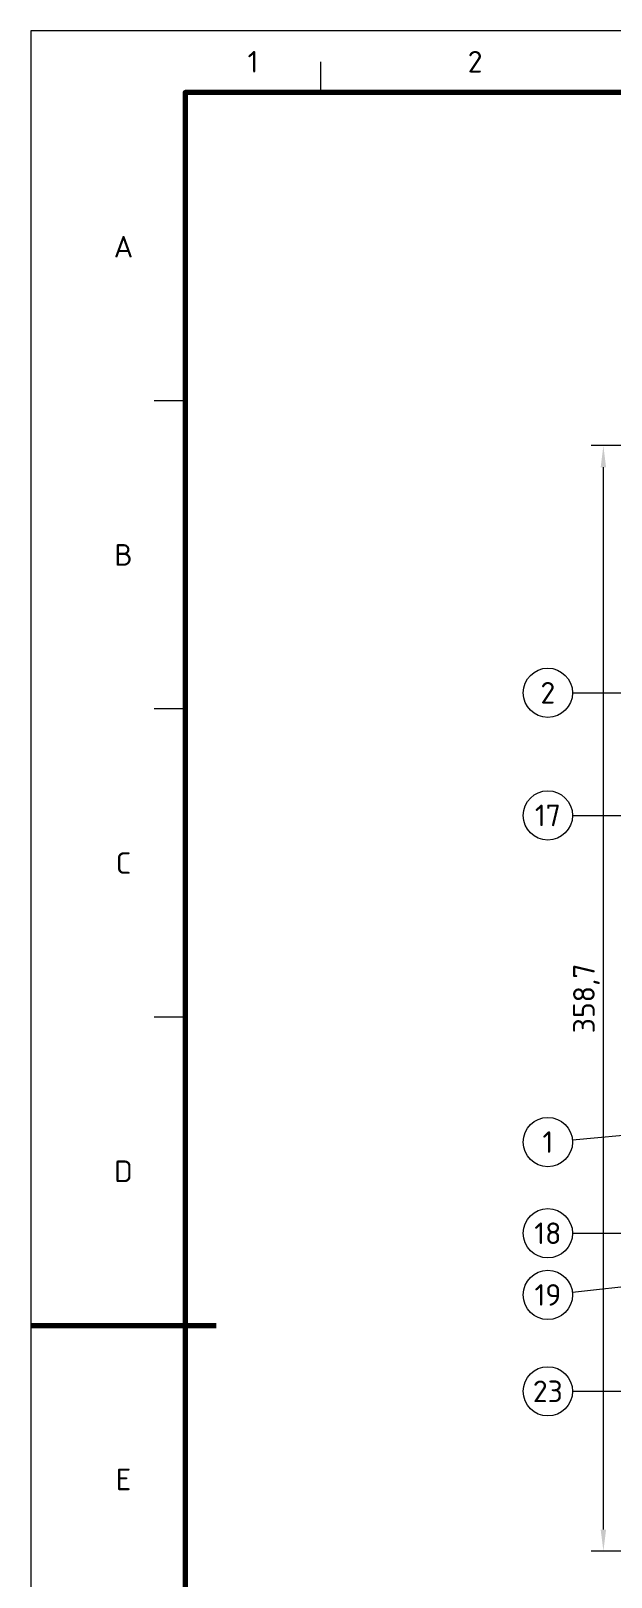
# Model space of a CAD drawing. Header units: millimetres. Extents: x 0 to 2382, y 0 to 420.
# Drawn here: x 0 to 94, y 169.2 to 420 of the extents above; entities that cross this region are included whole.
import ezdxf
from ezdxf.enums import TextEntityAlignment as Align

# ---------------------------------------------------------------- set-up
doc = ezdxf.new("R2010")
doc.units = ezdxf.units.MM
for name, color, linetype, lineweight in [('04-COTA', 3, 'CONTINUOUS', 18), ('06-TEXTO', 7, 'CONTINUOUS', 25), ('07-RECUADRO', 7, 'CONTINUOUS', 70), ('08-FINA', 5, 'CONTINUOUS', 18)]:
    doc.layers.add(name, color=color, linetype=linetype, lineweight=lineweight)
doc.styles.add('ISO3098', font='isocpeur.ttf')
doc.dimstyles.new('FLAMA-IRAM', dxfattribs={"dimtxt": 3.5, "dimasz": 3.5, "dimexe": 2, "dimexo": 1.5, "dimgap": 1, "dimtad": 1, "dimdec": 1, "dimtxsty": 'ISO3098', "dimblk": 'IRAM_FLECHA', "dimblk1": 'IRAM_FLECHA', "dimblk2": 'IRAM_FLECHA', "dimcen": 2.5, "dimclrd": 256, "dimclre": 256, "dimclrt": 256, "dimazin": 3, "dimtfac": 1, "dimtmove": 0, "dimatfit": 3, "dimlwd": 18, "dimlwe": 18})

# ---------------------------------------------------------------- blocks, each defined once
blk = doc.blocks.new('IRAM_FLECHA')
blk.add_solid([(0, 0), (-1, 0.125), (-1, -0.125)])

msp = doc.modelspace()

# ---------------------------------------------------------------- linework, layer by layer
at = {"layer": '07-RECUADRO'}
msp.add_line((0, 210), (30, 210), dxfattribs=at)
msp.add_lwpolyline([(25, 10), (584, 10), (584, 410), (25, 410)], close=True, dxfattribs=at)
at = {"layer": '08-FINA'}
for p, q in [((47, 410), (47, 415)), ((25, 360), (20, 360)), ((87.795, 312.625), (146.82, 312.625)), ((25, 310), (20, 310)), ((87.795, 292.725), (117.42, 292.725)), ((25, 260), (20, 260)), ((87.778, 240.103), (143.72, 245.237)), ((87.795, 224.938), (119.77, 224.938)), ((87.771, 215.374), (158.267, 223.1)), ((87.795, 199.298), (138.656, 199.298))]:
    msp.add_line(p, q, dxfattribs=at)
msp.add_lwpolyline([(0, 0), (594, 0), (594, 420), (0, 420)], close=True, dxfattribs=at)
for centre in [(83.795, 312.625), (83.795, 292.725), (83.795, 239.738), (83.795, 224.938), (83.795, 214.938), (83.795, 199.298)]:
    msp.add_circle(centre, 4, dxfattribs=at)

# ---------------------------------------------------------------- texts
at = {"layer": '06-TEXTO', "style": 'ISO3098'}
for s, p in [('1', (36, 415)), ('2', (72, 415)), ('A', (15, 385)), ('B', (15, 335)), ('2', (83.795, 312.625)), ('17', (83.795, 292.725)), ('C', (15, 285)), ('1', (83.795, 239.738)), ('D', (15, 235)), ('18', (83.795, 224.938)), ('19', (83.795, 214.938)), ('23', (83.795, 199.298)), ('E', (15, 185))]:
    msp.add_text(s, height=3.5, dxfattribs=at).set_placement(p, align=Align.MIDDLE_CENTER)

# ---------------------------------------------------------------- dimensions: what is measured, and where the dimension line sits
at = {"layer": '04-COTA'}
msp.add_linear_dim(base=(92.795, 173.363), p1=(114.795, 173.363), p2=(114.795, 352.718), angle=90, dimstyle='FLAMA-IRAM', override={"dimlfac": 2}, dxfattribs=at).render()

doc.saveas('drawing.dxf')
